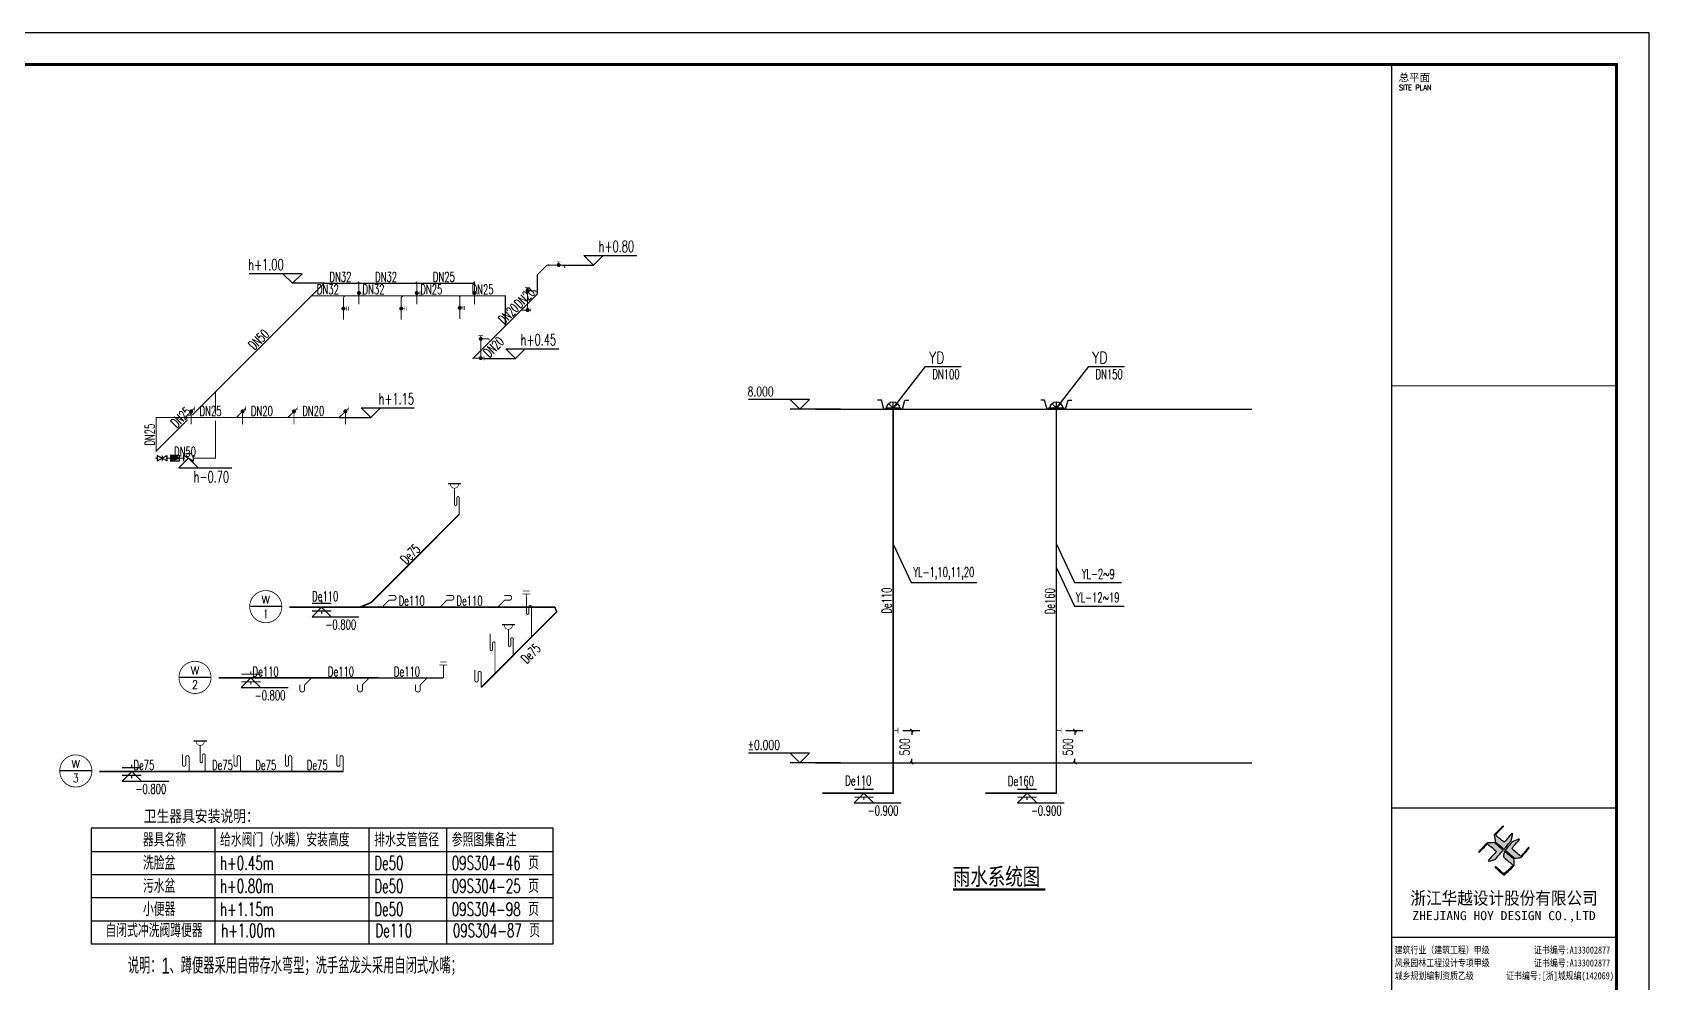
# Model space of a CAD drawing. Extents: x -173214 to 1102988, y -234847 to 675458.
# Drawn here: x 187856 to 213017, y 184186 to 198973 of the extents above; entities that cross this region are included whole.
import ezdxf
from ezdxf.enums import TextEntityAlignment as Align

# ---------------------------------------------------------------- set-up
doc = ezdxf.new("R2010")
doc.units = 0
doc.header["$LTSCALE"] = 1000
doc.header["$MEASUREMENT"] = 0
doc.layers.get('Defpoints').update_dxf_attribs({"color": 250})
for name, color, linetype in [('0-建筑立面', 255, 'Continuous'), ('DIM_ELEV', 171, 'Continuous'), ('DIM_SYMB', 171, 'Continuous'), ('DIM_污水', 3, 'Continuous'), ('DIM_消防', 3, 'Continuous'), ('DIM_给水', 3, 'Continuous'), ('DIM_雨水', 3, 'Continuous'), ('EQUIP_地漏', 7, 'Continuous'), ('EQUIP_污水', 7, 'Continuous'), ('EQUIP_给水', 7, 'Continuous'), ('EQUIP_雨水斗', 7, 'Continuous'), ('PIPE-污水', 2, 'Continuous'), ('PIPE-给水', 3, 'Continuous'), ('PIPE-雨水', 4, 'Continuous'), ('PUB_TEXT', 7, 'Continuous'), ('PUB_TITLE', 171, 'Continuous'), ('S_WALL', 9, 'Continuous'), ('TEXT_污水', 7, 'Continuous'), ('TEXT_给水', 7, 'Continuous'), ('TEXT_雨水', 7, 'Continuous'), ('TK', 4, 'Continuous'), ('TWT_DIM', 3, 'Continuous'), ('TWT_TAB', 7, 'Continuous'), ('TWT_TEXT', 7, 'Continuous'), ('VALVE_污水', 7, 'Continuous'), ('VALVE_给水', 7, 'Continuous'), ('VALVE_雨水', 7, 'Continuous')]:
    doc.layers.add(name, color=color, linetype=linetype)
doc.styles.add('-宋体', font='', dxfattribs={"width": 0.8})
doc.styles.add('_TCH_DIM', font='SIMPLEX', dxfattribs={"bigfont": 'GBCBIG'})
doc.styles.add('_TCH_DIM_T3', font='SIMPLEX', dxfattribs={"width": 0.705882, "bigfont": 'GBCBIG'})
doc.styles.add('_TWT_CIRCLE', font='COMPLEX', dxfattribs={"width": 1.1, "height": 3, "bigfont": 'HZTXT'})
doc.styles.add('_TWT_DIM_ELE', font='SIMPLEX', dxfattribs={"width": 0.8, "height": 3, "bigfont": 'HZTXT'})
doc.styles.add('_TWT_PIPEDN', font='SIMPLEX', dxfattribs={"width": 0.8, "height": 3, "bigfont": 'HZTXT'})
doc.styles.add('_TWT_SERIAL', font='COMPLEX', dxfattribs={"width": 0.8, "height": 3, "bigfont": 'HZTXT'})
doc.styles.add('HT', font='simhei.ttf', dxfattribs={"width": 0.8})
doc.styles.add('HZ', font='rs', dxfattribs={"width": 0.8, "bigfont": 'hztxt'})
doc.styles.add('ROMANS', font='romans__.ttf', dxfattribs={"width": 0.65, "height": 231.275})
doc.styles.add('TK-LG-B', font='', dxfattribs={"width": 0.75})
doc.styles.add('中西文等高字体', font='HZTXT_E.shx', dxfattribs={"width": 0.7, "bigfont": 'HZTXT.shx'})
doc.styles.add('图签宋体', font='', dxfattribs={"height": 300})
doc.styles.add('图签黑体', font='simhei.ttf', dxfattribs={"height": 550})
doc.styles.get('-宋体').set_extended_font_data('SimSun')
doc.styles.get('TK-LG-B').set_extended_font_data('SimSun')
doc.styles.get('图签宋体').set_extended_font_data('NSimSun')
doc.dimstyles.new('_TWT_ARCH&&50', dxfattribs={"dimtxt": 148.75, "dimasz": 50, "dimexe": 125, "dimexo": 150, "dimgap": 50, "dimtad": 1, "dimdec": 0, "dimzin": 0, "dimdsep": 46, "dimtxsty": '_TCH_DIM_T3', "dimblk": 'ARCHTICK', "dimcen": 0.09, "dimclrt": 7, "dimazin": 2, "dimtfac": 1, "dimtdec": 0, "dimtix": 1, "dimtmove": 2, "dimatfit": 3, "dimfxl": 0, "dimtolj": 1, "dimtzin": 0, "dimarcsym": 0})

# ---------------------------------------------------------------- blocks, each defined once
blk = doc.blocks.new('$ATTACHMENT$00000073')
at = {"const_width": 20}
for points in [[(0, 0), (150, 0)], [(150, 90), (150, -90)]]:
    blk.add_lwpolyline(points, dxfattribs=at)
blk = doc.blocks.new('2012_0718_145648')
at = {"linetype": 'ByBlock'}
for p, q in [((-368, 285), (-487, 285)), ((-288, 0), (-368, 285)), ((-288, 0), (288, 0)), ((-240, 32), (240, 32)), ((0, 32), (-141, 174)), ((0, 32), (0, 232)), ((0, 32), (141, 174)), ((288, 0), (368, 285)), ((368, 285), (487, 285))]:
    blk.add_line(p, q, dxfattribs=at)
blk.add_arc((3, 32), 200, 0, 180, dxfattribs=at)
blk = doc.blocks.new('$VALVE$00000553')
at = {"const_width": 30}
for points in [[(0, 100), (-250, 100), (-250, 100)], [(0, 100), (0, 175)], [(0, 100), (250, 100), (250, 100)], [(-250, -100), (-250, -100), (0, -100)], [(250, -100), (250, -100), (0, -100)], [(0, -175), (0, -100)]]:
    blk.add_lwpolyline(points, dxfattribs=at)
blk = doc.blocks.new('_ArchTick')
at = {"color": 0, "linetype": 'ByBlock', "const_width": 0.4}
blk.add_lwpolyline([(-0.5, -0.5), (0.5, 0.5)], dxfattribs=at)
blk = doc.blocks.new('*D399')
at = {"layer": 'Defpoints', "color": 0}
for p in [(563175, 103100), (563464, 103100), (563175, 102600)]:
    blk.add_point(p, dxfattribs=at)
at = {"layer": 'TWT_DIM', "color": 0, "lineweight": -2}
for p, q in [((563325, 103100), (563589, 103100)), ((563464, 103100), (563464, 103031)), ((563464, 102600), (563464, 102661)), ((563325, 102600), (563589, 102600))]:
    blk.add_line(p, q, dxfattribs=at)
at = {"layer": 'TWT_DIM', "color": 0, "lineweight": -2, "xscale": 50, "yscale": 50, "zscale": 50}
for p, rotation in [((563464, 103100), 90), ((563464, 102600), 270)]:
    blk.add_blockref('_ArchTick', p, dxfattribs=dict(at, rotation=rotation))
at = {"layer": 'TWT_DIM', "color": 7, "insert": (563355, 102846), "char_height": 148.8, "attachment_point": 5, "rotation": 90, "style": '_TCH_DIM_T3'}
blk.add_mtext('\\A1;500', dxfattribs=at)
blk = doc.blocks.new('*D400')
at = {"layer": 'Defpoints', "color": 0}
for p in [(565715, 103100), (566004, 103100), (565715, 102600)]:
    blk.add_point(p, dxfattribs=at)
at = {"layer": 'TWT_DIM', "color": 0, "lineweight": -2}
for p, q in [((565865, 103100), (566129, 103100)), ((566004, 103100), (566004, 103031)), ((566004, 102600), (566004, 102661)), ((565865, 102600), (566129, 102600))]:
    blk.add_line(p, q, dxfattribs=at)
at = {"layer": 'TWT_DIM', "color": 0, "lineweight": -2, "xscale": 50, "yscale": 50, "zscale": 50}
for p, rotation in [((566004, 103100), 90), ((566004, 102600), 270)]:
    blk.add_blockref('_ArchTick', p, dxfattribs=dict(at, rotation=rotation))
at = {"layer": 'TWT_DIM', "color": 7, "insert": (565895, 102846), "char_height": 148.8, "attachment_point": 5, "rotation": 90, "style": '_TCH_DIM_T3'}
blk.add_mtext('\\A1;500', dxfattribs=at)
blk = doc.blocks.new('A$C053D6479')
at = {"layer": 'PUB_TITLE'}
h = blk.add_hatch(color=256, dxfattribs=at)
h.dxf.hatch_style = 1
edge = h.paths.add_edge_path()
edge.add_spline(control_points=[(1026, 827), (1105, 920), (1188, 1008), (1266, 1102)], knot_values=[13, 13, 13, 13, 14, 14, 14, 14], degree=3, periodic=0)
edge.add_spline(control_points=[(1266, 1102), (1258, 1111), (1249, 1119), (1239, 1116)], knot_values=[12, 12, 12, 12, 13, 13, 13, 13], degree=3, periodic=0)
edge.add_spline(control_points=[(1239, 1116), (1210, 1107), (1179, 1092), (1144, 1077)], knot_values=[11, 11, 11, 11, 12, 12, 12, 12], degree=3, periodic=0)
edge.add_spline(control_points=[(1144, 1077), (1109, 1063), (1069, 1053), (1047, 1038)], knot_values=[10, 10, 10, 10, 11, 11, 11, 11], degree=3, periodic=0)
edge.add_spline(control_points=[(1047, 1038), (1028, 1026), (1007, 992), (991, 972)], knot_values=[9, 9, 9, 9, 10, 10, 10, 10], degree=3, periodic=0)
edge.add_spline(control_points=[(991, 972), (942, 913), (899, 868), (849, 810)], knot_values=[8, 8, 8, 8, 9, 9, 9, 9], degree=3, periodic=0)
edge.add_spline(control_points=[(849, 810), (842, 801), (822, 776), (822, 775)], knot_values=[7, 7, 7, 7, 8, 8, 8, 8], degree=3, periodic=0)
edge.add_spline(control_points=[(822, 775), (823, 771), (848, 752), (859, 744)], knot_values=[6, 6, 6, 6, 7, 7, 7, 7], degree=3, periodic=0)
edge.add_spline(control_points=[(859, 744), (949, 670), (1035, 592), (1122, 521)], knot_values=[5, 5, 5, 5, 6, 6, 6, 6], degree=3, periodic=0)
edge.add_spline(control_points=[(1122, 521), (1153, 527), (1185, 530), (1217, 533)], knot_values=[4, 4, 4, 4, 5, 5, 5, 5], degree=3, periodic=0)
edge.add_spline(control_points=[(1217, 533), (1246, 535), (1293, 532), (1316, 542)], knot_values=[3, 3, 3, 3, 4, 4, 4, 4], degree=3, periodic=0)
edge.add_spline(control_points=[(1316, 542), (1327, 547), (1338, 565), (1349, 579)], knot_values=[2, 2, 2, 2, 3, 3, 3, 3], degree=3, periodic=0)
edge.add_spline(control_points=[(1349, 579), (1423, 670), (1507, 759), (1572, 848)], knot_values=[1, 1, 1, 1, 2, 2, 2, 2], degree=3, periodic=0)
edge.add_spline(control_points=[(1572, 848), (1564, 852), (1561, 861), (1551, 862)], knot_values=[0, 0, 0, 0, 1, 1, 1, 1], degree=3, periodic=0)
edge.add_spline(control_points=[(1551, 862), (1469, 769), (1393, 671), (1310, 579)], knot_values=[15, 15, 15, 15, 16, 16, 16, 16], degree=3, periodic=0)
edge.add_spline(control_points=[(1310, 579), (1216, 662), (1118, 742), (1026, 827)], knot_values=[14, 14, 14, 14, 15, 15, 15, 15], degree=3, periodic=0)
at = {"layer": 'TK'}
h = blk.add_hatch(color=256, dxfattribs=at)
h.dxf.hatch_style = 2
edge = h.paths.add_edge_path()
edge.add_spline(control_points=[(728, 856), (728, 856), (728, 856), (719, 864), (651, 922), (580, 978), (514, 1036), (509, 1106), (488, 1176), (479, 1247), (570, 1343), (663, 1436), (758, 1526), (764, 1523), (768, 1518), (774, 1515), (693, 1422), (599, 1343), (520, 1249), (607, 1171), (698, 1096), (789, 1021), (874, 1109), (950, 1206), (1031, 1298), (1066, 1286), (1054, 1262), (1045, 1224), (1036, 1188), (1031, 1158), (1024, 1121), (1020, 1104), (1017, 1085), (1012, 1071), (1004, 1052), (976, 1026), (956, 1003), (906, 946), (866, 899), (814, 839), (806, 829), (789, 806), (787, 806), (777, 804), (728, 856)], knot_values=[0, 0, 0, 0, 0.005, 0.01, 1, 1, 1, 2, 2, 2, 3, 3, 3, 4, 4, 4, 5, 5, 5, 6, 6, 6, 7, 7, 7, 8, 8, 8, 9, 9, 9, 10, 10, 10, 11, 11, 11, 12, 12, 12, 13, 13, 13, 14, 14, 14, 14], degree=3, periodic=0)
h = blk.add_hatch(color=256, dxfattribs=at)
h.dxf.hatch_style = 2
edge = h.paths.add_edge_path()
edge.add_spline(control_points=[(366, 894), (366, 894), (366, 894), (270, 970), (183, 883), (101, 791), (16, 703), (-18, 714), (9, 735), (28, 755), (103, 838), (192, 930), (266, 1005), (319, 1009), (387, 1005), (442, 1007), (456, 1008), (472, 1011), (485, 1007), (507, 1000), (534, 967), (555, 949), (624, 891), (699, 833), (760, 773), (689, 691), (614, 604), (539, 517), (529, 505), (516, 487), (506, 482), (492, 475), (469, 472), (452, 467), (416, 456), (383, 448), (342, 438), (323, 433), (297, 422), (293, 440), (291, 452), (313, 470), (322, 480), (400, 566), (477, 652), (553, 736), (460, 815), (366, 894)], knot_values=[0, 0, 0, 0, 0.005, 0.01, 1, 1, 1, 2, 2, 2, 3, 3, 3, 4, 4, 4, 5, 5, 5, 6, 6, 6, 7, 7, 7, 8, 8, 8, 9, 9, 9, 10, 10, 10, 11, 11, 11, 12, 12, 12, 13, 13, 13, 14, 14, 14, 15, 15, 15, 15], degree=3, periodic=0)
h = blk.add_hatch(color=256, dxfattribs=at)
h.dxf.hatch_style = 2
edge = h.paths.add_edge_path()
edge.add_spline(control_points=[(511, 261), (511, 261), (511, 261), (516, 267), (609, 192), (696, 111), (785, 33), (883, 118), (977, 208), (1070, 298), (992, 373), (892, 456), (803, 534), (791, 544), (768, 561), (766, 569), (761, 588), (776, 634), (780, 655), (785, 690), (788, 721), (795, 746), (897, 661), (998, 576), (1097, 490), (1100, 425), (1106, 361), (1107, 294), (1018, 207), (925, 121), (830, 33), (818, 21), (800, 0), (787, 0), (768, -1), (725, 49), (712, 60), (662, 103), (616, 143), (568, 186), (545, 207), (518, 224), (499, 250), (501, 259), (511, 261)], knot_values=[0, 0, 0, 0, 0.005, 0.01, 1, 1, 1, 2, 2, 2, 3, 3, 3, 4, 4, 4, 5, 5, 5, 6, 6, 6, 7, 7, 7, 8, 8, 8, 9, 9, 9, 10, 10, 10, 11, 11, 11, 12, 12, 12, 13, 13, 13, 14, 14, 14, 14], degree=3, periodic=0)
for points, knots in [([(1031, 1298), (1066, 1286), (1054, 1262), (1045, 1224), (1036, 1188), (1031, 1158), (1024, 1121), (1020, 1104), (1017, 1085), (1012, 1071), (1004, 1052), (976, 1026), (956, 1003), (906, 946), (866, 899), (814, 839), (806, 829), (789, 806), (787, 806), (777, 804), (728, 856), (719, 864), (651, 922), (580, 978), (514, 1036), (509, 1106), (488, 1176), (479, 1247), (570, 1343), (663, 1436), (758, 1526), (764, 1523), (768, 1518), (774, 1515), (693, 1422), (599, 1343), (520, 1249), (607, 1171), (698, 1096), (789, 1021), (874, 1109), (950, 1206), (1031, 1298)], [0, 0, 0, 0, 1, 1, 1, 2, 2, 2, 3, 3, 3, 4, 4, 4, 5, 5, 5, 6, 6, 6, 7, 7, 7, 8, 8, 8, 9, 9, 9, 10, 10, 10, 11, 11, 11, 12, 12, 12, 13, 13, 13, 14, 14, 14, 14]), ([(555, 949), (624, 891), (699, 833), (760, 773), (689, 691), (614, 604), (539, 517), (529, 505), (516, 487), (506, 482), (492, 475), (469, 472), (452, 467), (416, 456), (383, 448), (342, 438), (323, 433), (297, 422), (293, 440), (291, 452), (313, 470), (322, 480), (400, 566), (477, 652), (553, 736), (460, 815), (366, 894), (270, 970), (183, 883), (101, 791), (16, 703), (-18, 714), (9, 735), (28, 755), (103, 838), (192, 930), (266, 1005), (319, 1009), (387, 1005), (442, 1007), (456, 1008), (472, 1011), (485, 1007), (507, 1000), (534, 967), (555, 949)], [0, 0, 0, 0, 1, 1, 1, 2, 2, 2, 3, 3, 3, 4, 4, 4, 5, 5, 5, 6, 6, 6, 7, 7, 7, 8, 8, 8, 9, 9, 9, 10, 10, 10, 11, 11, 11, 12, 12, 12, 13, 13, 13, 14, 14, 14, 15, 15, 15, 15]), ([(1551, 862), (1561, 861), (1564, 852), (1572, 848), (1507, 759), (1423, 670), (1349, 579), (1338, 565), (1327, 547), (1316, 542), (1293, 532), (1246, 535), (1217, 533), (1185, 530), (1153, 527), (1122, 521), (1035, 592), (949, 670), (859, 744), (848, 752), (823, 771), (822, 775), (822, 776), (842, 801), (849, 810), (899, 868), (942, 913), (991, 972), (1007, 992), (1028, 1026), (1047, 1038), (1069, 1053), (1109, 1063), (1144, 1077), (1179, 1092), (1210, 1107), (1239, 1116), (1249, 1119), (1258, 1111), (1266, 1102), (1188, 1008), (1105, 920), (1026, 827), (1118, 742), (1216, 662), (1310, 579), (1393, 671), (1469, 769), (1551, 862)], [0, 0, 0, 0, 1, 1, 1, 2, 2, 2, 3, 3, 3, 4, 4, 4, 5, 5, 5, 6, 6, 6, 7, 7, 7, 8, 8, 8, 9, 9, 9, 10, 10, 10, 11, 11, 11, 12, 12, 12, 13, 13, 13, 14, 14, 14, 15, 15, 15, 16, 16, 16, 16]), ([(1097, 490), (1100, 425), (1106, 361), (1107, 294), (1018, 207), (925, 121), (830, 33), (818, 21), (800, 0), (787, 0), (768, -1), (725, 49), (712, 60), (662, 103), (616, 143), (568, 186), (545, 207), (518, 224), (499, 250), (501, 259), (511, 261), (516, 267), (609, 192), (696, 111), (785, 33), (883, 118), (977, 208), (1070, 298), (992, 373), (892, 456), (803, 534), (791, 544), (768, 561), (766, 569), (761, 588), (776, 634), (780, 655), (785, 690), (788, 721), (795, 746), (897, 661), (998, 576), (1097, 490)], [0, 0, 0, 0, 1, 1, 1, 2, 2, 2, 3, 3, 3, 4, 4, 4, 5, 5, 5, 6, 6, 6, 7, 7, 7, 8, 8, 8, 9, 9, 9, 10, 10, 10, 11, 11, 11, 12, 12, 12, 13, 13, 13, 14, 14, 14, 14])]:
    blk.add_open_spline(points, degree=3, knots=knots, dxfattribs=at)
blk = doc.blocks.new('GeYuanFrame_20013841', base_point=(20.09, 4.53))
at = {"layer": 'TK'}
blk.add_line((781.09, 316.93), (851.09, 316.93), dxfattribs=at)
blk.add_lwpolyline([(20.09, 4.53), (20.09, 598.53), (861.09, 598.53), (861.09, 4.53)], close=True, dxfattribs=at)
at = {"layer": 'TK', "const_width": 1}
blk.add_lwpolyline([(45.09, 588.53), (851.09, 588.53), (851.09, 14.53), (45.09, 14.53)], close=True, dxfattribs=at)
at = {"layer": 'TK'}
for points, const_width in [([(781.09, 588.53), (781.09, 14.53)], 0.4), ([(781.09, 488.5), (851.09, 488.5)], 0.35), ([(781.09, 357.14), (851.09, 357.14)], 0.35)]:
    blk.add_lwpolyline(points, dxfattribs=dict(at, const_width=const_width))
at = {"layer": 'PUB_TITLE', "xscale": 0.01000000000021828, "yscale": 0.01000000000021828, "zscale": 0.01}
blk.add_blockref('A$C053D6479', (808.19, 336.27), dxfattribs=at)
at = {"layer": 'TK', "style": '图签宋体'}
blk.add_text('总平面', height=2.4, dxfattribs=at).set_placement((783.23, 583.28))
at = {"layer": 'TK'}
for s, height, style, width, p in [('SITE PLAN', 1.697, 'ROMANS', 0.76, (783.35, 580.49)), ('建筑行业（建筑工程）甲级           证书编号:A133002877', 2.2, '-宋体', 0.8, (782, 311.83)), ('风景园林工程设计专项甲级           证书编号:A133002877', 2.2, '-宋体', 0.8, (782, 307.81)), ('城乡规划编制资质乙级        证书编号:[浙]城规编(142069)', 2.2, '-宋体', 0.8, (782, 303.82))]:
    blk.add_text(s, height=height, dxfattribs=dict(at, style=style, width=width)).set_placement(p)
for s, height, style, width, p in [('浙江华越设计股份有限公司', 3.96, 'HT', 0.9, (816.07, 329.16)), ('ZHEJIANG HOY DESIGN CO.,LTD', 2.8, '图签黑体', 1.11, (816.06, 323.29))]:
    blk.add_text(s, height=height, dxfattribs=dict(at, style=style, width=width)).set_placement(p, align=Align.MIDDLE)
blk = doc.blocks.new('$TWTSYS$00000005')
at = {"const_width": 30}
blk.add_lwpolyline([(0, 0), (400, 0, -0.443942), (486, -95, 1.105826)], format="xyb", dxfattribs=at)
at = {"const_width": 15}
for points in [[(231, 100), (359, 100)], [(296, 0), (296, 100)]]:
    blk.add_lwpolyline(points, dxfattribs=at)
at = {"const_width": 62.5}
blk.add_lwpolyline([(265, 0, 1), (327, 0, 1)], format="xyb", close=True, dxfattribs=at)
at = {"style": 'HZ', "width": 0.7, "flags": 1}
for tag in ['UNIT', 'WHAT', 'SPEC']:
    blk.add_attdef(tag, (0, 0), '', height=0.0001, dxfattribs=at)
blk = doc.blocks.new('$VALVE$00000296')
for points in [[(-125, 72), (-125, -72), (125, 72), (125, -72), (-125, 72)], [(0, 60), (0, -64)]]:
    blk.add_lwpolyline(points)
for p in [(-125, 0), (125, 0)]:
    blk.add_point(p)
blk = doc.blocks.new('$VALVE$00000752')
for p, q in [((-112.5, 75), (112.5, 75)), ((112.5, 75), (112.5, -75)), ((112.5, -75), (-112.5, -75))]:
    blk.add_line(p, q)
blk.add_lwpolyline([(-112.5, -75), (112.5, 0), (-112.5, 75)], close=True)
for p in [(-112.5, 0), (112.5, 0)]:
    blk.add_point(p)
blk.add_solid([(-112.5, 75), (112.5, 0), (-112.5, -75)])
blk = doc.blocks.new('$VALVE$00000315')
blk.add_line((-75, 125), (75, 125))
blk.add_lwpolyline([(-125, -75), (-125, 75), (125, -75), (125, 75)])
for p in [(-125, 0), (125, 0)]:
    blk.add_point(p)
blk.add_solid([(0, 125), (0, 150), (75, 125)])
blk = doc.blocks.new('$TWTSYS$00000411')
blk.add_line((53, 944), (-347, 944))
for points, const_width in [([(-25, 944, -1.067664), (-275, 944)], 20), ([(0, 0), (0, 512, 1), (-75, 512), (-75, 312, -1), (-150, 312), (-150, 810)], 30)]:
    blk.add_lwpolyline(points, format="xyb", dxfattribs=dict(const_width=const_width))
at = {"style": 'HZ', "flags": 1}
for tag in ['UNIT', 'SPEC', 'WHAT']:
    blk.add_attdef(tag, (-150, 810), '', height=0.001, dxfattribs=at)
blk = doc.blocks.new('$TWTSYS$00000086')
at = {"const_width": 30}
blk.add_lwpolyline([(0, 0), (0, 946, 1), (-75, 946), (-75, 746, -1), (-150, 746), (-150, 1244)], format="xyb", dxfattribs=at)
blk = doc.blocks.new('$TWTSYS$00000410')
blk.add_line((53, 944), (-347, 944))
for points, const_width in [([(-25, 944, -1.067664), (-275, 944)], 20), ([(0, 0), (0, 512, 1), (-75, 512), (-75, 312, -1), (-150, 312), (-150, 810)], 30)]:
    blk.add_lwpolyline(points, format="xyb", dxfattribs=dict(const_width=const_width))
at = {"style": 'HZ', "flags": 1}
for tag in ['UNIT', 'SPEC', 'WHAT']:
    blk.add_attdef(tag, (-150, 810), '', height=0.001, dxfattribs=at)
blk = doc.blocks.new('$TWTSYS$00000087')
at = {"const_width": 30}
blk.add_lwpolyline([(0, 0), (0, 456, 0.75), (-100, 456), (-100, 202, -0.75), (-200, 202), (-200, 540)], format="xyb", dxfattribs=at)
blk = doc.blocks.new('$TWTSYS$00000088')
at = {"const_width": 30}
blk.add_lwpolyline([(0, 0), (-212, -212), (-212, -362, -1), (-362, -362), (-362, -207)], format="xyb", dxfattribs=at)
blk = doc.blocks.new('$ATTACHMENT$00000189')
for points, const_width in [([(-170, 602), (-420, 602), (-439, 553)], 30), ([(-92, 700), (-242, 700)], 15), ([(-170, 702), (-170, 0)], 30), ([(0, 0), (-273, 0)], 30), ([(-273, 54), (-273, -66)], 15)]:
    blk.add_lwpolyline(points, dxfattribs=dict(const_width=const_width))
at = {"const_width": 62.5}
for points in [[(-138, 602, -1), (-201, 602, -1)], [(-138, 2, -1), (-201, 2, -1)]]:
    blk.add_lwpolyline(points, format="xyb", close=True, dxfattribs=at)
at = {"style": 'HZ', "width": 0.7, "flags": 1}
for tag in ['UNIT', 'SPEC', 'WHAT']:
    blk.add_attdef(tag, (0, 0), '', height=0.0001, dxfattribs=at)
blk = doc.blocks.new('$ATTACHMENT$00000130')
for points, const_width in [([(0, 0), (219, 219)], 30), ([(123, 123), (123, -277)], 30), ([(219, 279), (219, 150)], 15)]:
    blk.add_lwpolyline(points, dxfattribs=dict(const_width=const_width))
at = {"const_width": 62.5}
blk.add_lwpolyline([(154, 123, -1), (92, 123, -1)], format="xyb", close=True, dxfattribs=at)
at = {"style": 'HZ', "width": 0.7, "flags": 1}
for tag in ['UNIT', 'SPEC', 'WHAT']:
    blk.add_attdef(tag, (0, 0), '', height=0.001, dxfattribs=at)
blk = doc.blocks.new('$TWTSYS$00000426')
for points, const_width in [([(-100, 500), (100, 500)], 20), ([(-125, 407), (125, 407)], 20), ([(0, 407), (0, 0)], 30)]:
    blk.add_lwpolyline(points, dxfattribs=dict(const_width=const_width))
at = {"style": 'HZ', "width": 0.7, "flags": 1}
for tag in ['UNIT', 'SPEC', 'WHAT']:
    blk.add_attdef(tag, (0, 0), '', height=0.001, dxfattribs=at)
blk = doc.blocks.new('$ATTACHMENT$00000131')
for points, const_width in [([(0, 0), (0, -700)], 30), ([(0, -350), (100, -350)], 10), ([(100, -290), (100, -420)], 15), ([(150, -290), (150, -420)], 15)]:
    blk.add_lwpolyline(points, dxfattribs=dict(const_width=const_width))
at = {"const_width": 62.5}
blk.add_lwpolyline([(-1, -380, 1), (-1, -317, 1)], format="xyb", close=True, dxfattribs=at)
blk = doc.blocks.new('243254')
at = {"layer": 'PIPE-雨水'}
for points in [[(563174.9, 102124.6), (563187.4, 102124.6), (563187.4, 102112.1)], [(565714.9, 102124.6), (565727.4, 102124.6), (565727.4, 102112.1)]]:
    blk.add_hatch(color=256, dxfattribs=at).paths.add_polyline_path(points)
at = {"layer": 'PIPE-雨水', "linetype": 'Continuous'}
for points in [[(563174.9, 102124.6), (563174.9, 102112.1), (563187.4, 102112.1)], [(565714.9, 102124.6), (565714.9, 102112.1), (565727.4, 102112.1)]]:
    blk.add_hatch(color=256, dxfattribs=at).paths.add_polyline_path(points)
at = {"layer": 'DIM_ELEV'}
for p, q in [((561873.8, 108249.6), (560923.8, 108249.6)), ((561723.8, 108099.6), (561573.8, 108249.6)), ((561723.8, 108099.6), (561873.8, 108249.6)), ((562355, 108099.6), (561573.8, 108099.6)), ((561873.8, 102749.6), (560923.8, 102749.6)), ((561723.8, 102599.6), (561573.8, 102749.6)), ((561723.8, 102599.6), (561873.8, 102749.6)), ((562355, 102599.6), (561573.8, 102599.6))]:
    blk.add_line(p, q, dxfattribs=at)
at = {"layer": 'DIM_SYMB', "const_width": 35}
blk.add_lwpolyline([(564104.1, 100624.7), (565545.3, 100624.7)], dxfattribs=at)
at = {"layer": 'DIM_雨水'}
for p, q in [((563174.9, 108115.7), (563678, 108764.4)), ((563678, 108764.4), (564235.6, 108764.4)), ((565714.9, 108115.7), (566218, 108764.4)), ((566218, 108764.4), (566775.6, 108764.4)), ((563174.9, 105998.2), (563456.5, 105402.6)), ((565714.9, 105998.2), (565996.4, 105402.6)), ((565714.9, 105631), (565996.4, 105035.5)), ((563456.5, 105402.6), (564475.2, 105402.6)), ((565996.4, 105402.6), (566727.2, 105402.6)), ((565996.4, 105035.5), (566773.1, 105035.5)), ((562719.2, 102124.6), (562569.2, 101974.6)), ((562569.2, 101974.6), (563297.5, 101974.6)), ((562695.2, 102124.6), (562869.2, 102124.6)), ((562719.2, 102124.6), (562869.2, 101974.6)), ((565259.2, 102124.6), (565109.2, 101974.6)), ((565109.2, 101974.6), (565837.5, 101974.6)), ((565235.2, 102124.6), (565409.2, 102124.6)), ((565259.2, 102124.6), (565409.2, 101974.6))]:
    blk.add_line(p, q, dxfattribs=at)
at = {"layer": 'PIPE-雨水', "ltscale": 0.25, "const_width": 25}
for points in [[(563174.9, 108099.6), (563174.9, 102124.6)], [(565714.9, 108099.6), (565714.9, 102124.6)]]:
    blk.add_lwpolyline(points, dxfattribs=at)
at = {"layer": 'PIPE-雨水', "linetype": 'Continuous', "ltscale": 0.5, "const_width": 25}
for points in [[(563174.9, 102124.6), (562071.7, 102124.6)], [(565714.9, 102124.6), (564611.7, 102124.6)]]:
    blk.add_lwpolyline(points, dxfattribs=at)
at = {"layer": 'S_WALL'}
for p, q in [((561964.4, 108099.6), (568759.7, 108099.6)), ((561964.4, 102599.6), (568759.7, 102599.6))]:
    blk.add_line(p, q, dxfattribs=at)
at = {"layer": 'EQUIP_污水', "xscale": 0.5, "yscale": 0.5, "zscale": 0.5}
for p in [(563174.9, 103099.6), (565714.9, 103099.6)]:
    blk.add_blockref('$ATTACHMENT$00000073', p, dxfattribs=at)
at = {"layer": 'EQUIP_雨水斗', "linetype": 'ByBlock', "xscale": -0.5, "yscale": 0.5, "zscale": 0.5}
for p in [(563174.9, 108099.6), (565714.9, 108099.6)]:
    blk.add_blockref('2012_0718_145648', p, dxfattribs=at)
at = {"layer": 'VALVE_雨水', "xscale": -0.6, "yscale": 0.6, "zscale": 0.6, "rotation": 180}
for p in [(562719.2, 102124.6), (565259.2, 102124.6)]:
    blk.add_blockref('$VALVE$00000553', p, dxfattribs=at)
at = {"layer": 'PUB_TEXT'}
for s, height, style, width, p in [('8.000', 148.75, '_TCH_DIM', 0.705882, (560908.8, 108302.1)), ('%%P0.000', 148.75, '_TCH_DIM', 0.705882, (560908.8, 102802.1)), ('雨水系统图', 265.82, 'TK-LG-B', 0.75, (564104.1, 100694.7))]:
    blk.add_text(s, height=height, dxfattribs=dict(at, style=style, width=width)).set_placement(p)
at = {"layer": 'TEXT_雨水', "style": '_TWT_PIPEDN', "width": 0.64}
for s, p in [('De110', (563149.9, 104917.8)), ('De160', (565689.9, 104908.6))]:
    blk.add_text(s, height=150, rotation=90, dxfattribs=at).set_placement(p)
at = {"layer": 'TEXT_雨水', "linetype": 'Continuous', "style": '_TWT_PIPEDN', "width": 0.64}
for s, p in [('De110', (562429, 102246.2)), ('De160', (564959.8, 102240))]:
    blk.add_text(s, height=150, dxfattribs=at).set_placement(p)
at = {"layer": 'TWT_TEXT'}
for s, height, style, width, p in [('YD', 180, '_TWT_PIPEDN', 0.8, (563733, 108810.9)), ('YD', 180, '_TWT_PIPEDN', 0.8, (566272.9, 108810.9)), ('DN100', 150, '_TWT_PIPEDN', 0.64, (563784.8, 108569.5)), ('DN150', 150, '_TWT_PIPEDN', 0.64, (566324.7, 108569.5)), ('YL-1,10,11,20', 150, '_TWT_SERIAL', 0.64, (563488.5, 105491.2)), ('YL-2~9', 150, '_TWT_SERIAL', 0.64, (566110.8, 105462.6)), ('YL-12~19', 150, '_TWT_SERIAL', 0.64, (566019.5, 105095.5)), ('-0.900', 150, '_TWT_DIM_ELE', 0.64, (562779.6, 101779.6)), ('-0.900', 150, '_TWT_DIM_ELE', 0.64, (565319.6, 101779.6))]:
    blk.add_text(s, height=height, dxfattribs=dict(at, style=style, width=width)).set_placement(p)
at = {"layer": 'TWT_DIM'}
for base, p1, p2, picture, middle in [((563464.2, 103099.6), (563174.9, 102599.6), (563174.9, 103099.6), '*D399', (563355, 102846.2)), ((566004.2, 103099.6), (565714.9, 102599.6), (565714.9, 103099.6), '*D400', (565894.9, 102846.2))]:
    dim = blk.add_linear_dim(base=base, p1=p1, p2=p2, angle=90, dimstyle='_TWT_ARCH&&50', dxfattribs=at)
    dim.commit()
    dim.dimension.update_dxf_attribs({"geometry": picture, "text_midpoint": middle, "dimtype": 161})

msp = doc.modelspace()

# ---------------------------------------------------------------- hatches: boundary and pattern name
at = {"layer": 'PIPE-污水', "linetype": 'Continuous'}
for points in [[(196019.3, 189957.5), (196030.8, 189962.3), (196034, 189954.5)], [(196019.3, 189957.5), (196028.1, 189948.6), (196034, 189954.5)]]:
    msp.add_hatch(color=256, dxfattribs=at).paths.add_polyline_path(points)
at = {"layer": 'PIPE-给水', "linetype": 'Continuous'}
for points in [[(192397.2, 195068.2), (192391, 195074.4), (192393.6, 195077)], [(192397.2, 195068.2), (192397.2, 195077), (192393.6, 195077)], [(194717.8, 195068.2), (194717.8, 195059.5), (194721.4, 195059.5)], [(194717.8, 195068.2), (194724, 195062), (194721.4, 195059.5)], [(195718, 195200.1), (195711.8, 195206.3), (195709.3, 195203.7)], [(195718, 195200.1), (195709.3, 195200.1), (195709.3, 195203.7)], [(195218.9, 194873.2), (195218.9, 194881.9), (195227.6, 194881.9)], [(195218.9, 194873.2), (195227.6, 194873.2), (195227.6, 194881.9)], [(195718, 194900.9), (195726.8, 194900.9), (195726.8, 194897.3)], [(195718, 194900.9), (195724.2, 194894.7), (195726.8, 194897.3)], [(194719.8, 193902.8), (194713.6, 193909), (194698.6, 193894.1)], [(194719.8, 193902.8), (194719.8, 193894.1), (194698.6, 193894.1)], [(189783.2, 192980.8), (189783.2, 192989.6), (189774.4, 192989.6)], [(189783.2, 192980.8), (189774.4, 192980.8), (189774.4, 192989.6)], [(192634.9, 192980.8), (192634.9, 192972.1), (192638.5, 192972.1)], [(192634.9, 192980.8), (192641.1, 192974.6), (192638.5, 192972.1)], [(189783.2, 192454.2), (189789.3, 192448), (189774.4, 192433)], [(189783.2, 192454.2), (189774.4, 192454.2), (189774.4, 192433)], [(190707.9, 192347), (190707.9, 192338.3), (190716.6, 192338.3)], [(190707.9, 192347), (190716.6, 192347), (190716.6, 192338.3)]]:
    msp.add_hatch(color=256, dxfattribs=at).paths.add_polyline_path(points)

# ---------------------------------------------------------------- linework, layer by layer
at = {"color": 3}
for p, q in [((196102.5, 195352.7), (196593.4, 195352.7)), ((192397.2, 195068.2), (191906.3, 195068.2)), ((194888.1, 193900), (195379, 193900)), ((192634.9, 192980.8), (193125.8, 192980.8))]:
    msp.add_line(p, q, dxfattribs=at)
at = {"layer": 'DIM_污水'}
for p, q in [((192359.9, 190028.2), (192209.9, 189878.2)), ((192336.7, 190028.2), (192509.9, 190028.2)), ((192359.9, 190028.2), (192509.9, 189878.2)), ((192209.9, 189878.2), (192938.2, 189878.2)), ((191258.8, 188927.1), (191108.8, 188777.1)), ((191108.8, 188777.1), (191837.1, 188777.1)), ((191235.5, 188927.1), (191408.8, 188927.1)), ((191258.8, 188927.1), (191408.8, 188777.1)), ((189403.1, 187471.3), (189253.1, 187321.3)), ((189379.8, 187471.3), (189553.1, 187471.3)), ((189403.1, 187471.3), (189553.1, 187321.3)), ((189253.1, 187321.3), (189981.3, 187321.3))]:
    msp.add_line(p, q, dxfattribs=at)
at = {"layer": 'DIM_消防'}
for p, q in [((191739.8, 190036.9), (191239.8, 190036.9)), ((190638.7, 188935.7), (190138.7, 188935.7)), ((188783, 187480), (188283, 187480))]:
    msp.add_line(p, q, dxfattribs=at)
at = {"layer": 'DIM_消防', "const_width": 12.5}
for points in [[(191739.8, 190036.9, 1), (191239.8, 190036.9, 1)], [(190638.7, 188935.7, 1), (190138.7, 188935.7, 1)], [(188783, 187480, 1), (188283, 187480, 1)]]:
    msp.add_lwpolyline(points, format="xyb", close=True, dxfattribs=at)
at = {"layer": 'DIM_给水'}
for p, q in [((196593.4, 195352.7), (196443.4, 195502.7)), ((196443.4, 195502.7), (197268.1, 195502.7)), ((196593.4, 195352.7), (196743.4, 195502.7)), ((192056.3, 195218.2), (191231.6, 195218.2)), ((191906.3, 195068.2), (191756.3, 195218.2)), ((191906.3, 195068.2), (192056.3, 195218.2)), ((195379, 193900), (195229, 194050)), ((195229, 194050), (196053.7, 194050)), ((195379, 193900), (195529, 194050)), ((193125.8, 192980.8), (192975.8, 193130.8)), ((192975.8, 193130.8), (193800.5, 193130.8)), ((193125.8, 192980.8), (193275.8, 193130.8)), ((190288.8, 192347), (190138.8, 192197)), ((190288.8, 192347), (190438.8, 192197)), ((190138.8, 192197), (190963.5, 192197))]:
    msp.add_line(p, q, dxfattribs=at)
at = {"layer": 'PIPE-污水', "linetype": 'Continuous', "ltscale": 0.5, "const_width": 25}
for points in [[(193126.6, 190098.9), (194502.2, 191474.5)], [(192955.9, 190028.2), (191856.9, 190028.2)], [(193126.6, 190098.9), (192955.9, 190028.2)], [(193302.3, 190028.2), (192955.9, 190028.2)], [(194202.3, 190028.2), (193302.3, 190028.2)], [(195102.2, 190028.2), (194202.3, 190028.2)], [(194844.3, 188781.3), (196019.3, 189957.5)], [(195546.1, 190028.2), (195102.2, 190028.2)], [(195990, 190028.2), (195546.1, 190028.2)], [(195990, 190028.2), (196019.3, 189957.5)], [(192201.1, 188927.1), (190755.8, 188927.1)], [(193101.1, 188927.1), (192201.1, 188927.1)], [(194255.1, 188926.1), (193101.1, 188927.1)], [(190295.4, 187471.3), (188900.1, 187471.3)], [(190545.4, 187471.3), (190295.4, 187471.3)], [(191095.4, 187471.3), (190545.4, 187471.3)], [(191895.4, 187471.3), (191095.4, 187471.3)], [(192695.4, 187471.3), (191895.4, 187471.3)]]:
    msp.add_lwpolyline(points, dxfattribs=at)
at = {"layer": 'PIPE-给水', "linetype": 'Continuous', "ltscale": 0.5, "const_width": 17.5}
for points in [[(195718, 195200.1), (195870.6, 195352.7)], [(195902.5, 195352.7), (195870.6, 195352.7)], [(192397.2, 195068.2), (192202.2, 194873.2)], [(192397.2, 195068.2), (192917.8, 195068.2)], [(192917.8, 195068.2), (192941, 195091.4)], [(192917.8, 195068.2), (193817.8, 195068.2)], [(193817.8, 195068.2), (193841, 195091.4)], [(193817.8, 195068.2), (194717.8, 195068.2)], [(194717.8, 195068.2), (194741, 195091.4)], [(195718, 194900.9), (195718, 195200.1)], [(192202.2, 194873.2), (190707.9, 193378.9)], [(192202.2, 194873.2), (192722.8, 194873.2)], [(192722.8, 194873.2), (192699.6, 194849.9)], [(192722.8, 194873.2), (193622.8, 194873.2)], [(193622.8, 194873.2), (193599.5, 194849.9)], [(193622.8, 194873.2), (194522.7, 194873.2)], [(194511.1, 194861.6), (194499.5, 194849.9)], [(194522.7, 194873.2), (194511.1, 194861.6)], [(194522.7, 194873.2), (195218.9, 194873.2)], [(195218.9, 194401.9), (195218.9, 194873.2)], [(195468.4, 194651.4), (195718, 194900.9)], [(195218.9, 194401.9), (195468.4, 194651.4)], [(195480.9, 194651.4), (195468.4, 194651.4)], [(194719.8, 193902.8), (195218.9, 194401.9)], [(194751.6, 193902.8), (194719.8, 193902.8)], [(190707.9, 193378.9), (190345.2, 193016.2)], [(190707.9, 193378.9), (190707.9, 193030.8)], [(189783.2, 192980.8), (190234.9, 192980.8)], [(189783.2, 192454.2), (189783.2, 192980.8)], [(190234.9, 192980.8), (190268, 193013.9)], [(190234.9, 192980.8), (191034.9, 192980.8)], [(191034.9, 192980.8), (191068, 193013.9)], [(191034.9, 192980.8), (191834.9, 192980.8)], [(191834.9, 192980.8), (191868, 193013.9)], [(191834.9, 192980.8), (192634.9, 192980.8)], [(192634.9, 192980.8), (192668, 193013.9)], [(190274.4, 192945.5), (189783.2, 192454.2)], [(190707.9, 192930.8), (190707.9, 192347)], [(189769.4, 192347), (189801.5, 192347)], [(189951.5, 192347), (190007.2, 192347)], [(190142.2, 192347), (190213.8, 192347)], [(190363.8, 192347), (190707.9, 192347)]]:
    msp.add_lwpolyline(points, dxfattribs=at)
at = {"layer": 'TWT_TAB'}
msp.add_lwpolyline([(188773.6, 184788.8), (195964.1, 184788.8), (195964.1, 186588.8), (188773.6, 186588.8)], close=True, dxfattribs=at)
for points in [[(190694.7, 186588.8), (190694.7, 184788.8)], [(193094.7, 186588.8), (193094.7, 184788.8)], [(194301.5, 186588.8), (194301.5, 184788.8)], [(188773.6, 186228.8), (195964.1, 186228.8)], [(188773.6, 185868.8), (195964.1, 185868.8)], [(188773.6, 185508.8), (195964.1, 185508.8)], [(188773.6, 185148.8), (195964.1, 185148.8)], [(188773.6, 184788.8), (195964.1, 184788.8)]]:
    msp.add_lwpolyline(points, dxfattribs=at)

# ---------------------------------------------------------------- block references
at = {"layer": '0-建筑立面', "xscale": 50, "yscale": 50, "zscale": 50}
msp.add_blockref('GeYuanFrame_20013841', (170967.1, 169273.5), dxfattribs=at)
at = {"layer": 'EQUIP_地漏', "xscale": 0.5, "yscale": 0.5, "zscale": 0.5}
for name, p in [('$TWTSYS$00000410', (194502.2, 191474.5)), ('$TWTSYS$00000411', (195341.4, 189279.6)), ('$TWTSYS$00000410', (190545.4, 187471.3))]:
    msp.add_blockref(name, p, dxfattribs=at)
at = {"layer": 'EQUIP_污水', "xscale": 0.5, "yscale": -0.5, "zscale": 0.5, "rotation": 271.0540571672906}
for p in [(193302.3, 190028.2), (194202.3, 190028.2), (195102.2, 190028.2)]:
    msp.add_blockref('$TWTSYS$00000088', p, dxfattribs=at)
at = {"layer": 'EQUIP_污水', "xscale": 0.5, "yscale": 0.5, "zscale": 0.5}
for name, p in [('$TWTSYS$00000426', (195546.1, 190028.2)), ('$TWTSYS$00000086', (195624.4, 189562.6)), ('$TWTSYS$00000086', (195058.7, 188996.9)), ('$TWTSYS$00000426', (194255.1, 188926.1)), ('$TWTSYS$00000087', (194844.3, 188781.3)), ('$TWTSYS$00000088', (192201.1, 188927.1)), ('$TWTSYS$00000088', (193101.1, 188927.1)), ('$TWTSYS$00000088', (194001.1, 188927.1)), ('$TWTSYS$00000087', (190295.4, 187471.3)), ('$TWTSYS$00000087', (191095.4, 187471.3)), ('$TWTSYS$00000087', (191895.4, 187471.3)), ('$TWTSYS$00000087', (192695.4, 187471.3))]:
    msp.add_blockref(name, p, dxfattribs=at)
at = {"layer": 'EQUIP_给水', "xscale": 0.5, "yscale": 0.5, "zscale": 0.5}
for name, p in [('$TWTSYS$00000005', (195902.5, 195352.7)), ('$ATTACHMENT$00000131', (192941, 195091.4)), ('$ATTACHMENT$00000131', (193841, 195091.4)), ('$ATTACHMENT$00000131', (194741, 195091.4)), ('$ATTACHMENT$00000131', (192699.6, 194849.9)), ('$ATTACHMENT$00000131', (193599.5, 194849.9)), ('$ATTACHMENT$00000131', (194511.1, 194861.6)), ('$ATTACHMENT$00000130', (190268, 193013.9)), ('$ATTACHMENT$00000130', (191068, 193013.9)), ('$ATTACHMENT$00000130', (191868, 193013.9)), ('$ATTACHMENT$00000130', (192668, 193013.9))]:
    msp.add_blockref(name, p, dxfattribs=at)
at = {"layer": 'EQUIP_给水', "xscale": 0.5, "yscale": -0.5, "zscale": 0.5, "rotation": 180}
for p in [(195480.9, 194651.4), (194751.6, 193902.8)]:
    msp.add_blockref('$ATTACHMENT$00000189', p, dxfattribs=at)
at = {"layer": 'S_WALL'}
msp.add_blockref('243254', (-361918.2, 85008.9), dxfattribs=at)
at = {"layer": 'VALVE_污水', "xscale": 0.6, "yscale": 0.6, "zscale": 0.6, "rotation": 180}
for p in [(192359.9, 190028.2), (191258.8, 188927.1), (189403.1, 187471.3)]:
    msp.add_blockref('$VALVE$00000553', p, dxfattribs=at)
at = {"layer": 'VALVE_给水', "xscale": 0.6, "yscale": 0.6, "zscale": 0.6}
for name, p in [('$VALVE$00000296', (189876.5, 192347)), ('$VALVE$00000752', (190074.7, 192347)), ('$VALVE$00000315', (190288.8, 192347))]:
    msp.add_blockref(name, p, dxfattribs=at)

# ---------------------------------------------------------------- texts
at = {"layer": 'DIM_消防', "color": 7, "style": '_TWT_CIRCLE'}
for s, height, p, p2 in [('W', 120.8, (191420.2, 190084.6), (191559.4, 190084.6)), ('1', 133.3, (191458.4, 189857.6), (191521.3, 189857.6)), ('W', 120.8, (190319.1, 188983.5), (190458.3, 188983.5)), ('2', 129.4, (190341.3, 188759.9), (190436.1, 188759.9)), ('W', 120.8, (188463.4, 187527.7), (188602.6, 187527.7)), ('3', 129.4, (188485.5, 187304.2), (188580.4, 187304.2))]:
    msp.add_text(s, height=height, dxfattribs=at).set_placement(p, p2, align=Align.FIT)
at = {"layer": 'TEXT_污水', "linetype": 'Continuous', "style": '_TWT_PIPEDN', "width": 0.64}
for s, rotation, p in [('De75', 45, (193678.8, 190686.4)), ('De75', 45.03076, (195553.4, 189139.2)), ('De110', 359.95051, (193483.8, 188951.7))]:
    msp.add_text(s, height=150, rotation=rotation, dxfattribs=at).set_placement(p)
for s, p in [('De110', (192212.1, 190124.4)), ('De110', (193558, 190053.2)), ('De110', (194458, 190053.2)), ('De110', (191284.2, 188952.1)), ('De110', (192456.8, 188952.1)), ('De75', (189430.9, 187496.3)), ('De75', (190653.5, 187496.3)), ('De75', (191328.5, 187496.3)), ('De75', (192128.5, 187496.3))]:
    msp.add_text(s, height=150, dxfattribs=at).set_placement(p)
at = {"layer": 'TEXT_给水', "linetype": 'Continuous', "style": '_TWT_PIPEDN', "width": 0.64}
for s, p in [('DN32', (192286.5, 194898.2)), ('DN32', (192481.5, 195093.2)), ('DN32', (192996.8, 194898.2)), ('DN32', (193191.8, 195093.2)), ('DN25', (193896.8, 194898.2)), ('DN25', (194091.8, 195093.2)), ('DN25', (194694.8, 194898.2)), ('DN25', (190458.9, 193005.8)), ('DN20', (191258.9, 193005.8)), ('DN20', (192058.9, 193005.8)), ('DN50', (190062.7, 192372))]:
    msp.add_text(s, height=150, dxfattribs=at).set_placement(p)
for s, rotation, p in [('DN20', 44.99464, (195451.1, 194669.4)), ('DN20', 44.99464, (195201.5, 194419.9)), ('DN50', 45, (191312.9, 194019.2)), ('DN20', 44.99464, (194970.4, 193903.5)), ('DN25', 45, (190103.4, 192809.7)), ('DN25', 90, (189758.2, 192541.5))]:
    msp.add_text(s, height=150, rotation=rotation, dxfattribs=at).set_placement(p)
at = {"layer": 'TWT_TAB'}
for s, height, style, width, p in [('卫生器具安装说明：', 182.28, '-宋体', 0.8, (189590.7, 186686.9)), ('器具名称', 210, '_TWT_PIPEDN', 0.8, (189578.7, 186303.8)), ('给水阀门（水嘴）安装高度', 210, '_TWT_PIPEDN', 0.8, (190778.7, 186303.8)), ('排水支管管径', 210, '_TWT_PIPEDN', 0.8, (193178.7, 186303.8)), ('参照图集备注', 210, '_TWT_PIPEDN', 0.8, (194385.5, 186303.8)), ('洗脸盆', 210, '_TWT_PIPEDN', 0.8, (189578.7, 185943.8)), ('h+0.45m', 210, '_TWT_PIPEDN', 0.64, (190778.7, 185943.8)), ('De50', 210, '_TWT_PIPEDN', 0.64, (193178.7, 185943.8)), ('09S304-46', 210, '_TWT_PIPEDN', 0.64, (194385.5, 185943.8)), ('页', 210, '_TWT_PIPEDN', 0.8, (195575.9, 185943.8)), ('污水盆', 210, '_TWT_PIPEDN', 0.8, (189578.7, 185583.8)), ('h+0.80m', 210, '_TWT_PIPEDN', 0.64, (190778.7, 185583.8)), ('De50', 210, '_TWT_PIPEDN', 0.64, (193178.7, 185583.8)), ('09S304-25', 210, '_TWT_PIPEDN', 0.64, (194385.5, 185583.8)), ('页', 210, '_TWT_PIPEDN', 0.8, (195575.9, 185583.8)), ('小便器', 210, '_TWT_PIPEDN', 0.8, (189578.7, 185223.8)), ('页', 210, '_TWT_PIPEDN', 0.8, (195575.9, 185223.8)), ('h+1.15m', 210, '_TWT_PIPEDN', 0.64, (190778.7, 185223.8)), ('De50', 210, '_TWT_PIPEDN', 0.64, (193178.7, 185223.8)), ('09S304-98', 210, '_TWT_PIPEDN', 0.64, (194385.5, 185223.8)), ('自闭式冲洗阀蹲便器', 210, '_TWT_PIPEDN', 0.8, (188995.4, 184893)), ('h+1.00m', 210, '_TWT_PIPEDN', 0.64, (190795.9, 184893)), ('De110', 210, '_TWT_PIPEDN', 0.64, (193195.9, 184893)), ('09S304-87', 210, '_TWT_PIPEDN', 0.64, (194402.7, 184893)), ('页', 210, '_TWT_PIPEDN', 0.8, (195593.1, 184893))]:
    msp.add_text(s, height=height, dxfattribs=dict(at, style=style, width=width)).set_placement(p)
at = {"layer": 'TWT_TEXT'}
for s, height, style, width, p in [('h+0.80', 175, '_TWT_DIM_ELE', 0.64, (196671.7, 195555.2)), ('h+1.00', 175, '_TWT_DIM_ELE', 0.64, (191216.6, 195270.7)), ('h+0.45', 175, '_TWT_DIM_ELE', 0.64, (195457.4, 194102.5)), ('h+1.15', 175, '_TWT_DIM_ELE', 0.64, (193246.8, 193183.3)), ('h-0.70', 175, '_TWT_DIM_ELE', 0.64, (190367.1, 191969.5)), ('-0.800', 150, '_TWT_DIM_ELE', 0.64, (192420.4, 189683.2)), ('-0.800', 150, '_TWT_DIM_ELE', 0.64, (191319.2, 188582.1)), ('-0.800', 150, '_TWT_DIM_ELE', 0.64, (189463.5, 187126.3)), ('说明：', 250, '中西文等高字体', 0.7, (189342, 184325.7)), ('1', 250, '中西文等高字体', 0.7, (189867, 184325.7)), ('、蹲便器采用自带存水弯型；洗手盆龙头采用自闭式水嘴；', 250, '中西文等高字体', 0.7, (189992, 184325.7))]:
    msp.add_text(s, height=height, dxfattribs=dict(at, style=style, width=width)).set_placement(p)

doc.saveas('drawing.dxf')
